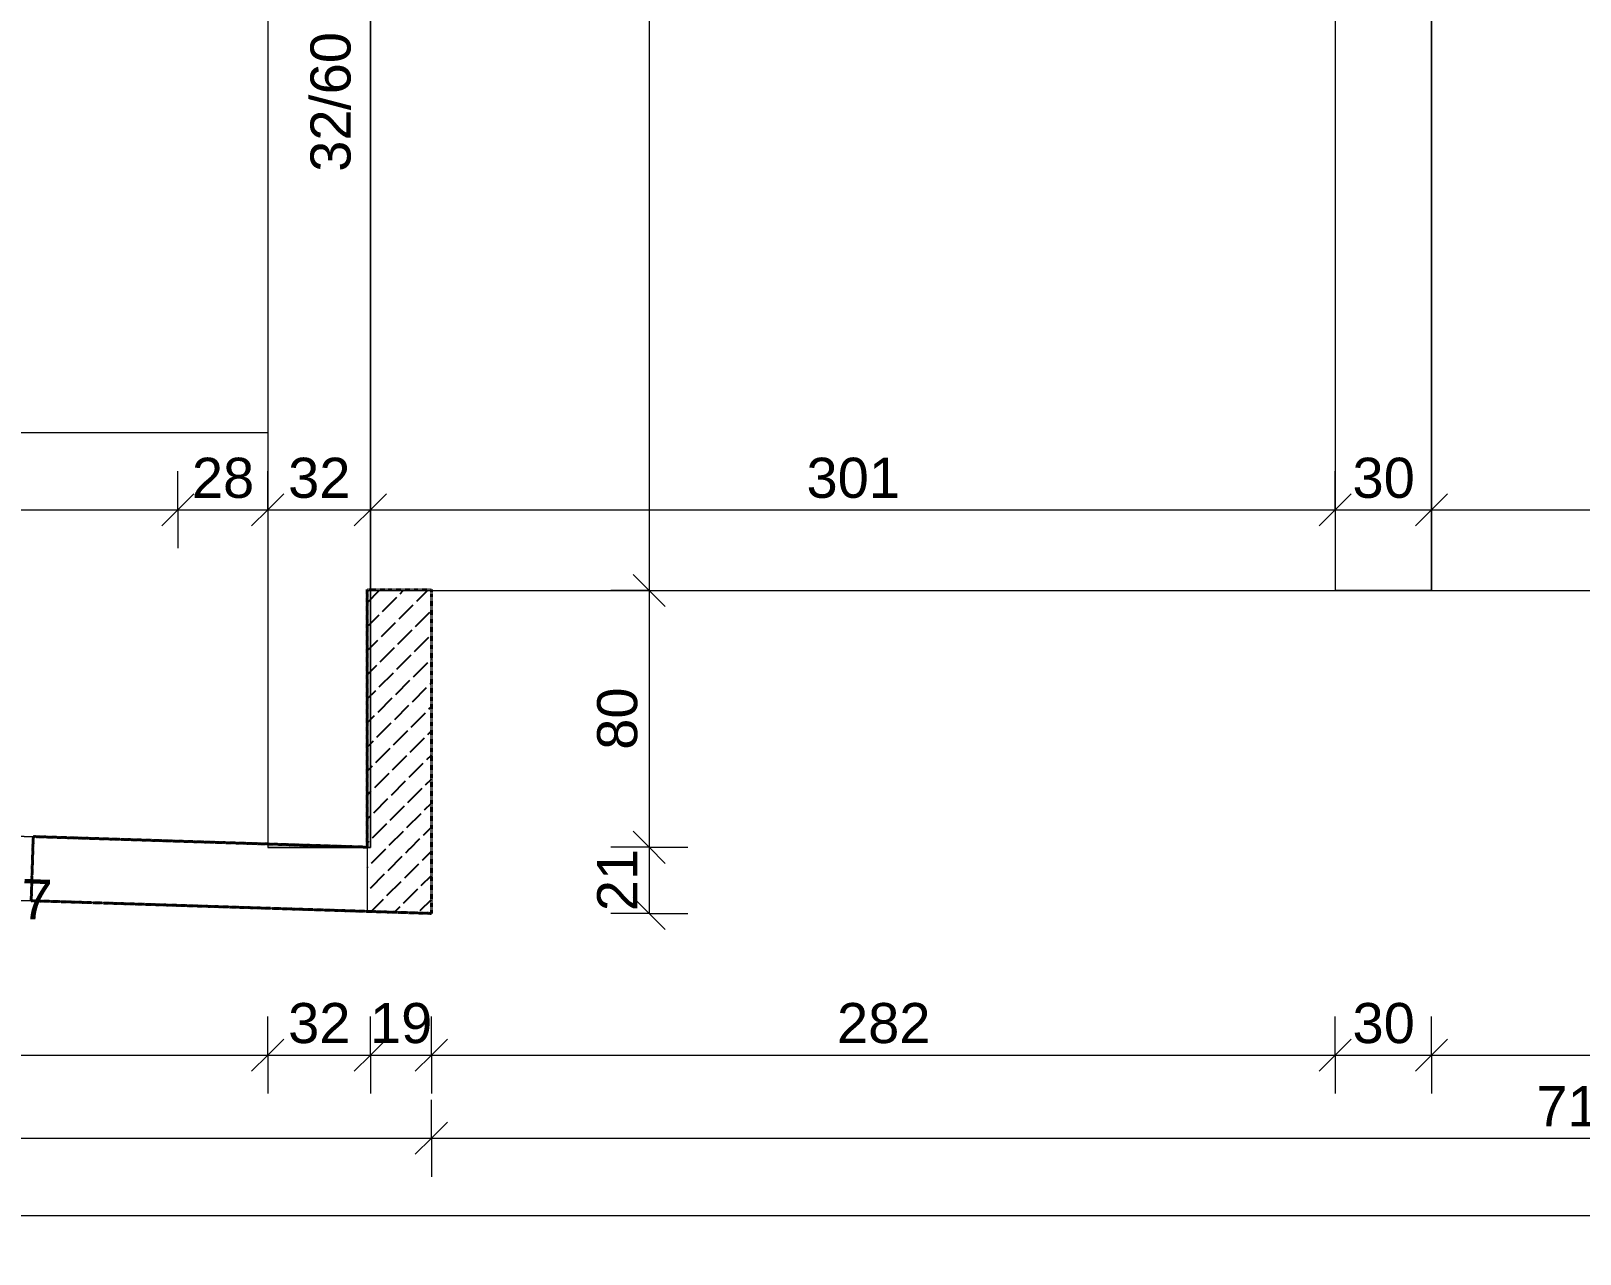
# Model space of a CAD drawing. Header units: centimetres. Extents: x -161 to 2402, y -178 to 2398.
# Drawn here: x 1436.2 to 1918.9, y -178.5 to 202.7 of the extents above; entities that cross this region are included whole.
import ezdxf

# ---------------------------------------------------------------- set-up
doc = ezdxf.new("R2010")
doc.units = ezdxf.units.CM
doc.linetypes.add('Beton Ole', pattern=[0.3, 0.15, -0.15])
for name, color, linetype, lineweight in [('Dimensions', 130, 'Continuous', 9), ('Dimensions-50', 130, 'Continuous', 9), ('IfcBuildingElementProxy', 7, 'Continuous', 18), ('IfcSlab', 7, 'Continuous', 18), ('IfcWall', 7, 'Continuous', 25), ('Structural Framing Tags', 130, 'Continuous', 9)]:
    doc.layers.add(name, color=color, linetype=linetype, lineweight=lineweight)
doc.styles.add('Arial', font='arial.ttf', dxfattribs={"height": 12.5})
doc.dimstyles.new('Deng_-_2mm_Arial_1_DIGIT', dxfattribs={"dimscale": 30.48, "dimtxt": 12.753242, "dimasz": 0.328084, "dimexe": 0.393701, "dimexo": 0.0625, "dimgap": 0, "dimtad": 1, "dimdec": 0, "dimzin": 0, "dimdsep": 46, "dimtxsty": 'Arial', "dimblk1": 'OBLIQUE', "dimblk2": 'OBLIQUE', "dimsah": 1, "dimcen": 0.09, "dimazin": 0, "dimtfac": 1, "dimtdec": 4, "dimtix": 1, "dimtmove": 0, "dimatfit": 3, "dimfxl": 0.393701, "dimfxlon": 1, "dimtvp": 1, "dimtolj": 1, "dimtzin": 0, "dimarcsym": 2})
pattern_1 = [(45, (-6099.134, 2162.023), (0.3422397, 7.8404), [6.271, -1.524])]

# ---------------------------------------------------------------- blocks, each defined once
blk = doc.blocks.new('M_Concrete-Rectangular Beam1 - 20_60-8952713-K-21')
at = {"layer": 'IfcBuildingElementProxy', "color": 250}
for p, q in [((-60, 10), (-60, -10)), ((60, 10), (-60, 10)), ((-60, 10), (60, 10)), ((60, 10), (60, -9.83)), ((60, -10), (60, 10)), ((-60, -10), (60, -10)), ((-60, -10), (60, -10)), ((60, -9.83), (60, -10))]:
    blk.add_line(p, q, dxfattribs=at)
at = {"layer": 'IfcBuildingElementProxy', "color": 90}
blk.add_line((-60, -9.97), (-60, 10), dxfattribs=at)
blk = doc.blocks.new('M_Concrete-Rectangular Beam1 - 30_60-9114127-K-21')
at = {"layer": 'IfcBuildingElementProxy', "color": 250}
for p, q in [((-273.97, 15), (-273.97, -15)), ((-273.97, -15), (-273.97, 15)), ((286.47, 15), (-273.97, 15)), ((-273.97, 15), (286.47, 15)), ((286.47, 15), (286.47, -15)), ((286.47, -15), (286.47, 15)), ((-273.97, -15), (286.47, -15)), ((-273.97, -15), (286.47, -15))]:
    blk.add_line(p, q, dxfattribs=at)
blk = doc.blocks.new('M_Concrete-Rectangular Beam1 - 32_60-9124923-K-21')
at = {"layer": 'IfcBuildingElementProxy', "color": 250}
for p, q in [((-207, 16), (-207, -16)), ((-207, 14), (-207, 16)), ((-205, 16), (-207, 16)), ((-207, 16), (284.44, 16)), ((204.08, 16), (-205, 16)), ((284.44, -16), (284.44, 16)), ((-207, -9), (-207, 14)), ((-207, -16), (-207, -9)), ((-207, -16), (-205, -16)), ((-207, -16), (284.44, -16)), ((-205, -16), (155.31, -16)), ((155.31, -16), (283.41, -16))]:
    blk.add_line(p, q, dxfattribs=at)
at = {"layer": 'IfcBuildingElementProxy', "color": 90}
for p, q in [((204.43, 16), (204.08, 16)), ((284.42, 16), (204.43, 16)), ((284.44, 16), (284.44, 15.05)), ((284.44, 15), (284.44, -16)), ((283.41, -16), (284.44, -16))]:
    blk.add_line(p, q, dxfattribs=at)
blk = doc.blocks.new('DIMBLOCK65-K-21')
at = {"layer": 'Dimensions-50', "transparency": 16777216}
for p, q in [((1287.85, -116.49), (1287.85, -104.49)), ((1509.94, -116.49), (1509.94, -104.49)), ((1287.85, -116.49), (1292.85, -111.49)), ((1509.94, -116.49), (1514.94, -111.49)), ((1287.85, -116.49), (1282.85, -121.49)), ((1287.85, -116.49), (1509.94, -116.49)), ((1287.85, -116.49), (1287.85, -128.49)), ((1509.94, -116.49), (1504.94, -121.49)), ((1509.94, -116.49), (1509.94, -128.49))]:
    blk.add_line(p, q, dxfattribs=at)
at = {"layer": 'Dimensions-50', "color": 0, "transparency": 16777216, "insert": (1384.47, -100.26), "char_height": 12.5, "width": 34.6103, "attachment_point": 1, "line_spacing_factor": 0.941778, "style": 'Arial'}
blk.add_mtext('222', dxfattribs=at)
blk = doc.blocks.new('_Oblique')
at = {"color": 0, "linetype": 'ByBlock', "lineweight": -2}
blk.add_line((-0.5, -0.5), (0.5, 0.5), dxfattribs=at)
blk = doc.blocks.new('DIMBLOCK66-K-21')
at = {"layer": 'Dimensions-50', "transparency": 16777216}
for p, q in [((1509.94, -116.49), (1509.94, -104.49)), ((1541.94, -116.49), (1541.94, -104.49)), ((1509.94, -116.49), (1514.94, -111.49)), ((1541.94, -116.49), (1546.94, -111.49)), ((1509.94, -116.49), (1504.94, -121.49)), ((1509.94, -116.49), (1541.94, -116.49)), ((1509.94, -116.49), (1509.94, -128.49)), ((1541.94, -116.49), (1536.94, -121.49)), ((1541.94, -116.49), (1541.94, -128.49))]:
    blk.add_line(p, q, dxfattribs=at)
at = {"layer": 'Dimensions-50', "color": 0, "transparency": 16777216, "insert": (1516.32, -100.26), "char_height": 12.5, "width": 23.0736, "attachment_point": 1, "line_spacing_factor": 0.941778, "style": 'Arial'}
blk.add_mtext('32', dxfattribs=at)
blk = doc.blocks.new('DIMBLOCK67-K-21')
at = {"layer": 'Dimensions-50', "transparency": 16777216}
for p, q in [((1541.94, -116.49), (1541.94, -104.49)), ((1560.94, -116.49), (1560.94, -104.49)), ((1541.94, -116.49), (1546.94, -111.49)), ((1560.94, -116.49), (1565.94, -111.49)), ((1541.94, -116.49), (1536.94, -121.49)), ((1541.94, -116.49), (1560.94, -116.49)), ((1541.94, -116.49), (1541.94, -128.49)), ((1560.94, -116.49), (1555.94, -121.49)), ((1560.94, -116.49), (1560.94, -128.49))]:
    blk.add_line(p, q, dxfattribs=at)
at = {"layer": 'Dimensions-50', "color": 0, "transparency": 16777216, "insert": (1541.82, -100.26), "char_height": 12.5, "width": 23.0736, "attachment_point": 1, "line_spacing_factor": 0.941778, "style": 'Arial'}
blk.add_mtext('19', dxfattribs=at)
blk = doc.blocks.new('DIMBLOCK68-K-21')
at = {"layer": 'Dimensions-50', "transparency": 16777216}
for p, q in [((1560.94, -116.49), (1560.94, -104.49)), ((1842.6, -116.49), (1842.6, -104.49)), ((1560.94, -116.49), (1565.94, -111.49)), ((1842.6, -116.49), (1847.6, -111.49)), ((1560.94, -116.49), (1555.94, -121.49)), ((1560.94, -116.49), (1842.6, -116.49)), ((1560.94, -116.49), (1560.94, -128.49)), ((1842.6, -116.49), (1837.6, -121.49)), ((1842.6, -116.49), (1842.6, -128.49))]:
    blk.add_line(p, q, dxfattribs=at)
at = {"layer": 'Dimensions-50', "color": 0, "transparency": 16777216, "insert": (1687.35, -100.26), "char_height": 12.5, "width": 34.6103, "attachment_point": 1, "line_spacing_factor": 0.941778, "style": 'Arial'}
blk.add_mtext('282', dxfattribs=at)
blk = doc.blocks.new('DIMBLOCK69-K-21')
at = {"layer": 'Dimensions-50', "transparency": 16777216}
for p, q in [((1842.6, -116.49), (1842.6, -104.49)), ((1872.6, -116.49), (1872.6, -104.49)), ((1842.6, -116.49), (1847.6, -111.49)), ((1872.6, -116.49), (1877.6, -111.49)), ((1842.6, -116.49), (1837.6, -121.49)), ((1842.6, -116.49), (1872.6, -116.49)), ((1842.6, -116.49), (1842.6, -128.49)), ((1872.6, -116.49), (1867.6, -121.49)), ((1872.6, -116.49), (1872.6, -128.49))]:
    blk.add_line(p, q, dxfattribs=at)
at = {"layer": 'Dimensions-50', "color": 0, "transparency": 16777216, "insert": (1847.99, -100.26), "char_height": 12.5, "width": 23.0736, "attachment_point": 1, "line_spacing_factor": 0.941778, "style": 'Arial'}
blk.add_mtext('30', dxfattribs=at)
blk = doc.blocks.new('DIMBLOCK70-K-21')
at = {"layer": 'Dimensions-50', "transparency": 16777216}
for p, q in [((1872.6, -116.49), (1872.6, -104.49)), ((2258.51, -116.49), (2258.51, -104.49)), ((1872.6, -116.49), (1877.6, -111.49)), ((2258.51, -116.49), (2263.51, -111.49)), ((1872.6, -116.49), (1867.6, -121.49)), ((1872.6, -116.49), (2258.51, -116.49)), ((1872.6, -116.49), (1872.6, -128.49)), ((2258.51, -116.49), (2253.51, -121.49)), ((2258.51, -116.49), (2258.51, -128.49))]:
    blk.add_line(p, q, dxfattribs=at)
at = {"layer": 'Dimensions-50', "color": 0, "transparency": 16777216, "insert": (2051.14, -100.26), "char_height": 12.5, "width": 34.6103, "attachment_point": 1, "line_spacing_factor": 0.941778, "style": 'Arial'}
blk.add_mtext('386', dxfattribs=at)
blk = doc.blocks.new('DIMBLOCK73-K-21')
at = {"layer": 'Dimensions-50', "transparency": 16777216}
for p, q in [((225.35, -142.4), (225.35, -130.4)), ((1560.94, -142.4), (1560.94, -130.4)), ((225.35, -142.4), (230.35, -137.4)), ((1560.94, -142.4), (1565.94, -137.4)), ((225.35, -142.4), (220.35, -147.4)), ((225.35, -142.4), (1560.94, -142.4)), ((225.35, -142.4), (225.35, -154.4)), ((1560.94, -142.4), (1555.94, -147.4)), ((1560.94, -142.4), (1560.94, -154.4))]:
    blk.add_line(p, q, dxfattribs=at)
at = {"layer": 'Dimensions-50', "color": 0, "transparency": 16777216, "insert": (873.92, -126.18), "char_height": 12.5, "width": 46.1471, "attachment_point": 1, "line_spacing_factor": 0.941778, "style": 'Arial'}
blk.add_mtext('1336', dxfattribs=at)
blk = doc.blocks.new('DIMBLOCK74-K-21')
at = {"layer": 'Dimensions-50', "transparency": 16777216}
for p, q in [((1560.94, -142.4), (1560.94, -130.4)), ((2278.44, -142.4), (2278.44, -130.4)), ((1560.94, -142.4), (1565.94, -137.4)), ((2278.44, -142.4), (2283.44, -137.4)), ((1560.94, -142.4), (1555.94, -147.4)), ((1560.94, -142.4), (2278.44, -142.4)), ((1560.94, -142.4), (1560.94, -154.4)), ((2278.44, -142.4), (2273.44, -147.4)), ((2278.44, -142.4), (2278.44, -154.4))]:
    blk.add_line(p, q, dxfattribs=at)
at = {"layer": 'Dimensions-50', "color": 0, "transparency": 16777216, "insert": (1905.27, -126.18), "char_height": 12.5, "width": 34.6103, "attachment_point": 1, "line_spacing_factor": 0.941778, "style": 'Arial'}
blk.add_mtext('718', dxfattribs=at)
blk = doc.blocks.new('DIMBLOCK75-K-21')
at = {"layer": 'Dimensions-50', "transparency": 16777216}
for p, q in [((-10, -166.49), (-10, -154.49)), ((2278.44, -166.49), (2278.44, -154.49)), ((-10, -166.49), (-5, -161.49)), ((2278.44, -166.49), (2283.44, -161.49)), ((-10, -166.49), (-15, -171.49)), ((-10, -166.49), (2278.44, -166.49)), ((-10, -166.49), (-10, -178.49)), ((2278.44, -166.49), (2273.44, -171.49)), ((2278.44, -166.49), (2278.44, -178.49))]:
    blk.add_line(p, q, dxfattribs=at)
at = {"layer": 'Dimensions-50', "color": 0, "transparency": 16777216, "insert": (1114.99, -150.26), "char_height": 12.5, "width": 46.1471, "attachment_point": 1, "line_spacing_factor": 0.941778, "style": 'Arial'}
blk.add_mtext('2288', dxfattribs=at)
blk = doc.blocks.new('DIMBLOCK133-K-21')
at = {"layer": 'Dimensions-50', "transparency": 16777216}
for p, q in [((1628.83, 588.69), (1623.83, 593.69)), ((1628.83, 588.69), (1616.83, 588.69)), ((1628.83, 588.69), (1628.83, 28.26)), ((1628.83, 588.69), (1633.83, 583.69)), ((1628.83, 588.69), (1640.83, 588.69)), ((1628.83, 28.26), (1623.83, 33.26)), ((1628.83, 28.26), (1616.83, 28.26)), ((1628.83, 28.26), (1633.83, 23.26)), ((1628.83, 28.26), (1640.83, 28.26))]:
    blk.add_line(p, q, dxfattribs=at)
at = {"layer": 'Dimensions-50', "color": 0, "transparency": 16777216, "insert": (1612.6, 294.06), "char_height": 12.5, "width": 34.6103, "attachment_point": 1, "rotation": 90, "line_spacing_factor": 0.941778, "style": 'Arial'}
blk.add_mtext('560', dxfattribs=at)
blk = doc.blocks.new('DIMBLOCK134-K-21')
at = {"layer": 'Dimensions-50', "transparency": 16777216}
for p, q in [((1628.83, 28.26), (1623.83, 33.26)), ((1628.83, 28.26), (1616.83, 28.26)), ((1628.83, 28.26), (1628.83, -51.74)), ((1628.83, 28.26), (1633.83, 23.26)), ((1628.83, 28.26), (1640.83, 28.26)), ((1628.83, -51.74), (1623.83, -46.74)), ((1628.83, -51.74), (1616.83, -51.74)), ((1628.83, -51.74), (1633.83, -56.74)), ((1628.83, -51.74), (1640.83, -51.74))]:
    blk.add_line(p, q, dxfattribs=at)
at = {"layer": 'Dimensions-50', "color": 0, "transparency": 16777216, "insert": (1612.6, -21.35), "char_height": 12.5, "width": 23.0736, "attachment_point": 1, "rotation": 90, "line_spacing_factor": 0.941778, "style": 'Arial'}
blk.add_mtext('80', dxfattribs=at)
blk = doc.blocks.new('DIMBLOCK135-K-21')
at = {"layer": 'Dimensions-50', "transparency": 16777216}
for p, q in [((1628.83, -51.74), (1623.83, -46.74)), ((1628.83, -51.74), (1616.83, -51.74)), ((1628.83, -51.74), (1628.83, -72.34)), ((1628.83, -51.74), (1633.83, -56.74)), ((1628.83, -51.74), (1640.83, -51.74)), ((1628.83, -72.34), (1623.83, -67.34)), ((1628.83, -72.34), (1616.83, -72.34)), ((1628.83, -72.34), (1633.83, -77.34)), ((1628.83, -72.34), (1640.83, -72.34))]:
    blk.add_line(p, q, dxfattribs=at)
at = {"layer": 'Dimensions-50', "color": 0, "transparency": 16777216, "insert": (1612.6, -71.65), "char_height": 12.5, "width": 23.0736, "attachment_point": 1, "rotation": 90, "line_spacing_factor": 0.941778, "style": 'Arial'}
blk.add_mtext('21', dxfattribs=at)
blk = doc.blocks.new('DIMBLOCK224-K-21')
at = {"layer": 'Dimensions-50', "transparency": 16777216}
for p, q in [((1287.87, 53.44), (1287.87, 65.44)), ((1481.94, 53.44), (1481.94, 65.44)), ((1287.87, 53.44), (1292.87, 58.44)), ((1481.94, 53.44), (1486.94, 58.44)), ((1287.87, 53.44), (1282.87, 48.44)), ((1287.87, 53.44), (1481.94, 53.44)), ((1287.87, 53.44), (1287.87, 41.44)), ((1481.94, 53.44), (1476.94, 48.44)), ((1481.94, 53.44), (1481.94, 41.44))]:
    blk.add_line(p, q, dxfattribs=at)
at = {"layer": 'Dimensions-50', "color": 0, "transparency": 16777216, "insert": (1370.48, 69.67), "char_height": 12.5, "width": 34.6103, "attachment_point": 1, "line_spacing_factor": 0.941778, "style": 'Arial'}
blk.add_mtext('194', dxfattribs=at)
blk = doc.blocks.new('DIMBLOCK225-K-21')
at = {"layer": 'Dimensions-50', "transparency": 16777216}
for p, q in [((1481.94, 53.44), (1481.94, 65.44)), ((1509.94, 53.44), (1509.94, 65.44)), ((1481.94, 53.44), (1486.94, 58.44)), ((1509.94, 53.44), (1514.94, 58.44)), ((1481.94, 53.44), (1476.94, 48.44)), ((1481.94, 53.44), (1509.94, 53.44)), ((1481.94, 53.44), (1481.94, 41.44)), ((1509.94, 53.44), (1504.94, 48.44)), ((1509.94, 53.44), (1509.94, 41.44))]:
    blk.add_line(p, q, dxfattribs=at)
at = {"layer": 'Dimensions-50', "color": 0, "transparency": 16777216, "insert": (1486.32, 69.67), "char_height": 12.5, "width": 23.0736, "attachment_point": 1, "line_spacing_factor": 0.941778, "style": 'Arial'}
blk.add_mtext('28', dxfattribs=at)
blk = doc.blocks.new('DIMBLOCK226-K-21')
at = {"layer": 'Dimensions-50', "transparency": 16777216}
for p, q in [((1509.94, 53.44), (1509.94, 65.44)), ((1541.94, 53.44), (1541.94, 65.44)), ((1509.94, 53.44), (1514.94, 58.44)), ((1541.94, 53.44), (1546.94, 58.44)), ((1509.94, 53.44), (1504.94, 48.44)), ((1509.94, 53.44), (1541.94, 53.44)), ((1509.94, 53.44), (1509.94, 41.44)), ((1541.94, 53.44), (1536.94, 48.44)), ((1541.94, 53.44), (1541.94, 41.44))]:
    blk.add_line(p, q, dxfattribs=at)
at = {"layer": 'Dimensions-50', "color": 0, "transparency": 16777216, "insert": (1516.32, 69.67), "char_height": 12.5, "width": 23.0736, "attachment_point": 1, "line_spacing_factor": 0.941778, "style": 'Arial'}
blk.add_mtext('32', dxfattribs=at)
blk = doc.blocks.new('DIMBLOCK227-K-21')
at = {"layer": 'Dimensions-50', "transparency": 16777216}
for p, q in [((1541.94, 53.44), (1541.94, 65.44)), ((1842.6, 53.44), (1842.6, 65.44)), ((1541.94, 53.44), (1546.94, 58.44)), ((1842.6, 53.44), (1847.6, 58.44)), ((1541.94, 53.44), (1536.94, 48.44)), ((1541.94, 53.44), (1842.6, 53.44)), ((1541.94, 53.44), (1541.94, 41.44)), ((1842.6, 53.44), (1837.6, 48.44)), ((1842.6, 53.44), (1842.6, 41.44))]:
    blk.add_line(p, q, dxfattribs=at)
at = {"layer": 'Dimensions-50', "color": 0, "transparency": 16777216, "insert": (1677.85, 69.67), "char_height": 12.5, "width": 34.6103, "attachment_point": 1, "line_spacing_factor": 0.941778, "style": 'Arial'}
blk.add_mtext('301', dxfattribs=at)
blk = doc.blocks.new('DIMBLOCK228-K-21')
at = {"layer": 'Dimensions-50', "transparency": 16777216}
for p, q in [((1842.6, 53.44), (1842.6, 65.44)), ((1872.6, 53.44), (1872.6, 65.44)), ((1842.6, 53.44), (1847.6, 58.44)), ((1872.6, 53.44), (1877.6, 58.44)), ((1842.6, 53.44), (1837.6, 48.44)), ((1842.6, 53.44), (1872.6, 53.44)), ((1842.6, 53.44), (1842.6, 41.44)), ((1872.6, 53.44), (1867.6, 48.44)), ((1872.6, 53.44), (1872.6, 41.44))]:
    blk.add_line(p, q, dxfattribs=at)
at = {"layer": 'Dimensions-50', "color": 0, "transparency": 16777216, "insert": (1847.99, 69.67), "char_height": 12.5, "width": 23.0736, "attachment_point": 1, "line_spacing_factor": 0.941778, "style": 'Arial'}
blk.add_mtext('30', dxfattribs=at)
blk = doc.blocks.new('DIMBLOCK229-K-21')
at = {"layer": 'Dimensions-50', "transparency": 16777216}
for p, q in [((1872.6, 53.44), (1872.6, 65.44)), ((2252.53, 53.44), (2252.53, 65.44)), ((1872.6, 53.44), (1877.6, 58.44)), ((2252.53, 53.44), (2257.53, 58.44)), ((1872.6, 53.44), (1867.6, 48.44)), ((1872.6, 53.44), (2252.53, 53.44)), ((1872.6, 53.44), (1872.6, 41.44)), ((2252.53, 53.44), (2247.53, 48.44)), ((2252.53, 53.44), (2252.53, 41.44))]:
    blk.add_line(p, q, dxfattribs=at)
at = {"layer": 'Dimensions-50', "color": 0, "transparency": 16777216, "insert": (2048.14, 69.67), "char_height": 12.5, "width": 34.6103, "attachment_point": 1, "line_spacing_factor": 0.941778, "style": 'Arial'}
blk.add_mtext('380', dxfattribs=at)

msp = doc.modelspace()

# ---------------------------------------------------------------- hatches: boundary and pattern name
at = {"layer": 'IfcWall', "linetype": 'Beton Ole'}
h = msp.add_hatch(dxfattribs=at)
h.set_pattern_fill('FP_1', color=50, style=0, pattern_type=2)
h.set_pattern_definition(pattern_1)
h.paths.add_polyline_path([(1560.94, -52.33), (1560.94, 28.26), (1540.94, 28.26), (1540.94, -51.69), (1541.94, -51.73)])
h = msp.add_hatch(dxfattribs=at)
h.set_pattern_fill('FP_1', color=50, style=0, pattern_type=2)
h.set_pattern_definition(pattern_1)
h.paths.add_polyline_path([(1560.94, -72.34), (1560.94, -52.33), (1540.94, -51.74), (1540.94, -71.65), (1436.25, -68.36), (1436.25, -68.39), (1541.94, -71.74)])

# ---------------------------------------------------------------- linework, layer by layer
at = {"layer": 'IfcSlab', "color": 250}
for p, q in [((1509.94, 437.69), (1509.94, 77.38)), ((1509.94, 77.38), (1287.87, 77.38)), ((1541.94, 28.26), (2253.18, 28.26)), ((1436.18, -68.33), (1436.26, -68.33))]:
    msp.add_line(p, q, dxfattribs=at)
at = {"layer": 'IfcSlab', "color": 90}
for p, q in [((1540.94, 28.26), (1540.94, -51.69)), ((1540.94, 28.26), (1541.94, 28.26)), ((1540.94, -51.74), (1540.94, -71.65))]:
    msp.add_line(p, q, dxfattribs=at)
at = {"layer": 'IfcSlab', "color": 250}
msp.add_arc((3084.55, 50157.58), 50252.94, 267.983462, 268.120279, dxfattribs=at)
at = {"layer": 'IfcSlab', "color": 90}
msp.add_arc((3084.55, 50157.58), 50252.94, 268.120361, 268.239774, dxfattribs=at)
msp.add_arc((3084.55, 50157.58), 50252.94, 268.120361, 268.239774, dxfattribs=at)
at = {"layer": 'IfcWall', "color": 10, "linetype": 'Beton Ole', "lineweight": 35}
for p, q in [((1540.94, -51.69), (1540.94, 28.61)), ((1540.94, 28.61), (1540.94, -51.69)), ((1540.94, 28.61), (1560.94, 28.61)), ((1540.94, 28.61), (1560.94, 28.61)), ((1560.94, -72.34), (1560.94, 28.61)), ((1560.94, 28.61), (1560.94, -72.34)), ((1436.25, -68.39), (1436.89, -48.4)), ((1436.89, -48.4), (1436.25, -68.39)), ((1436.89, -48.4), (1540.94, -51.69)), ((1540.94, -51.69), (1436.89, -48.4)), ((1436.25, -68.39), (1560.94, -72.34)), ((1560.94, -72.34), (1436.25, -68.39))]:
    msp.add_line(p, q, dxfattribs=at)

# ---------------------------------------------------------------- block references
at = {"layer": 'IfcBuildingElementProxy', "color": 250}
for name, p, rotation in [('M_Concrete-Rectangular Beam1 - 30_60-9114127-K-21', (1857.6, 314.73), 269.9999999999999), ('M_Concrete-Rectangular Beam1 - 32_60-9124923-K-21', (1525.94, 232.69), 269.9999999999999), ('M_Concrete-Rectangular Beam1 - 20_60-8952713-K-21', (1376.57, -56.36), 357.9834614906828)]:
    msp.add_blockref(name, p, dxfattribs=dict(at, rotation=rotation))

# ---------------------------------------------------------------- texts
at = {"layer": 'Structural Framing Tags', "color": 7, "char_height": 12.5, "attachment_point": 1, "style": 'Arial'}
for s, insert, width, rotation in [('60', (1523.27, 182.92), 23.2489, 90), ('\\fArial|b0|i0|c177|p34|;/', (1523.27, 177.96), 6.0127, 90), ('32', (1523.27, 158.78), 23.2489, 90), ('0.47', (1409.04, -60.71), 40.8861, 357.9835)]:
    msp.add_mtext(s, dxfattribs=dict(at, insert=insert, width=width, rotation=rotation))

# ---------------------------------------------------------------- dimensions: what is measured, and where the dimension line sits
at = {"layer": 'Dimensions'}
for base, p1, p2, override, picture, middle in [((1628.83, 28.26), (1640.83, 588.69), (1640.83, 28.26), {"dimpost": '<>', "dimfxl": 560.430953}, 'DIMBLOCK133-K-21', (1622.45, 308.48)), ((1628.83, -51.74), (1640.83, 28.26), (1616.83, -51.74), {"dimpost": '<>', "dimfxl": 83.526711}, 'DIMBLOCK134-K-21', (1622.45, -11.74)), ((1628.83, -72.34), (1616.83, -51.74), (1616.83, -72.34), {"dimpost": '<>', "dimfxl": 20.59655}, 'DIMBLOCK135-K-21', (1622.55, -62.04))]:
    dim = msp.add_linear_dim(base=base, p1=p1, p2=p2, angle=90, dimstyle='Deng_-_2mm_Arial_1_DIGIT', override=override, dxfattribs=at)
    dim.commit()
    dim.dimension.update_dxf_attribs({"geometry": picture, "text_midpoint": middle})
for base, p1, p2, override, picture, middle in [((1481.94, 53.44), (1287.87, 65.44), (1481.94, 65.44), {"dimpost": '<>', "dimfxl": 194.069575}, 'DIMBLOCK224-K-21', (1384.9, 59.82)), ((1509.94, 53.44), (1481.94, 65.44), (1509.94, 65.44), {"dimpost": '<>', "dimfxl": 28}, 'DIMBLOCK225-K-21', (1495.94, 59.82)), ((1541.94, 53.44), (1509.94, 65.44), (1541.94, 65.44), {"dimpost": '<>', "dimfxl": 32}, 'DIMBLOCK226-K-21', (1525.94, 59.82)), ((1842.6, 53.44), (1541.94, 65.44), (1842.6, 65.44), {"dimpost": '<>', "dimfxl": 300.664532}, 'DIMBLOCK227-K-21', (1692.27, 59.82)), ((1872.6, 53.44), (1842.6, 65.44), (1872.6, 65.44), {"dimpost": '<>', "dimfxl": 30}, 'DIMBLOCK228-K-21', (1857.6, 59.82)), ((2252.53, 53.44), (1872.6, 65.44), (2252.53, 65.44), {"dimpost": '<>', "dimfxl": 379.924149}, 'DIMBLOCK229-K-21', (2062.56, 59.82)), ((1509.94, -116.49), (1287.85, -104.49), (1509.94, -104.49), {"dimpost": '<>', "dimfxl": 222.087688}, 'DIMBLOCK65-K-21', (1398.89, -110.22)), ((1541.94, -116.49), (1509.94, -104.49), (1541.94, -104.49), {"dimpost": '<>', "dimfxl": 32}, 'DIMBLOCK66-K-21', (1525.94, -110.11)), ((1560.94, -116.49), (1541.94, -104.49), (1560.94, -104.49), {"dimpost": '<>', "dimfxl": 19}, 'DIMBLOCK67-K-21', (1551.44, -110.11)), ((1842.6, -116.49), (1560.94, -104.49), (1842.6, -104.49), {"dimpost": '<>', "dimfxl": 281.664532}, 'DIMBLOCK68-K-21', (1701.77, -110.11)), ((1872.6, -116.49), (1842.6, -104.49), (1872.6, -104.49), {"dimpost": '<>', "dimfxl": 30}, 'DIMBLOCK69-K-21', (1857.6, -110.11)), ((2258.51, -116.49), (1872.6, -104.49), (2258.51, -104.49), {"dimpost": '<>', "dimfxl": 385.913227}, 'DIMBLOCK70-K-21', (2065.56, -110.11)), ((1560.94, -142.4), (225.35, -130.4), (1560.94, -130.4), {"dimpost": '<>', "dimfxl": 1335.582149}, 'DIMBLOCK73-K-21', (893.15, -136.02)), ((2278.4414, -142.4029), (1560.937, -130.4029), (2278.4414, -130.4029), {"dimpost": '<>', "dimfxl": 717.504422}, 'DIMBLOCK74-K-21', (1919.6892, -136.0208)), ((2278.44, -166.49), (-10, -154.49), (2278.44, -154.49), {"dimpost": '<>', "dimfxl": 2288.439177}, 'DIMBLOCK75-K-21', (1134.22, -160.11))]:
    dim = msp.add_linear_dim(base=base, p1=p1, p2=p2, dimstyle='Deng_-_2mm_Arial_1_DIGIT', override=override, dxfattribs=at)
    dim.commit()
    dim.dimension.update_dxf_attribs({"geometry": picture, "text_midpoint": middle})

doc.saveas('drawing.dxf')
